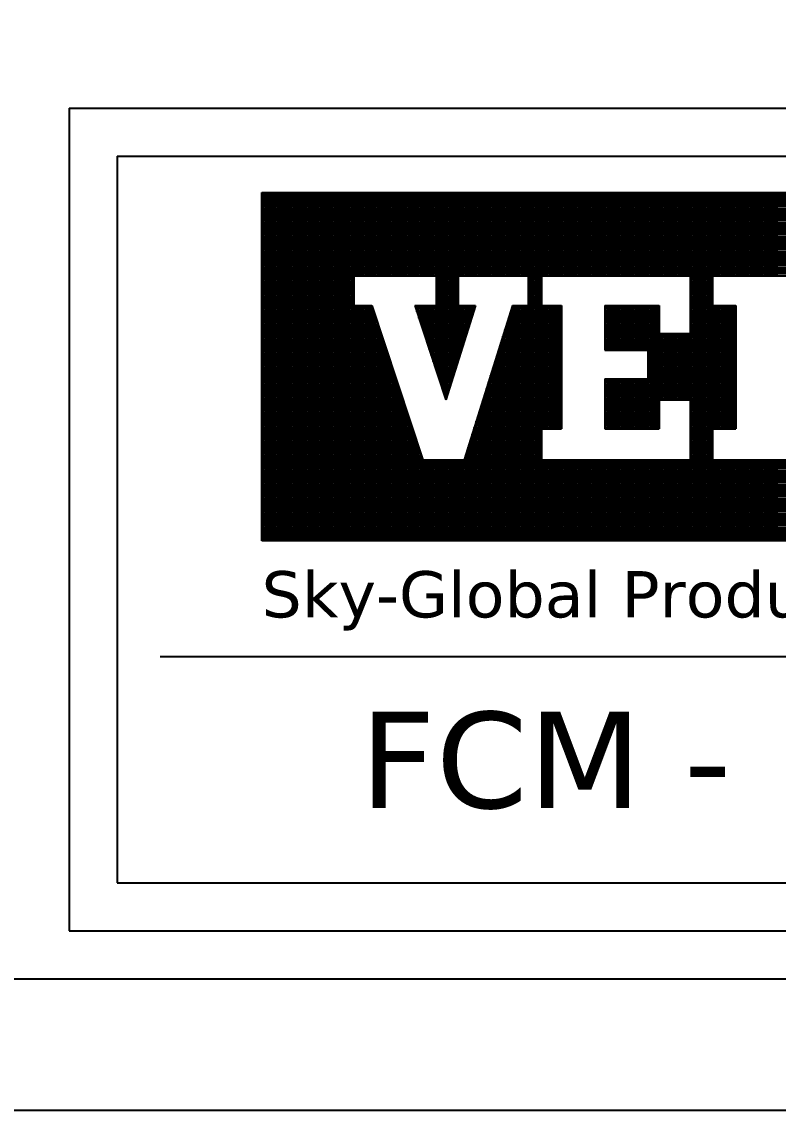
# Model space of a CAD drawing. Header units: inches. Extents: x -154 to 13, y 2 to 55.
# Drawn here: x -105.11 to -101.31, y 1.56 to 7.04 of the extents above; entities that cross this region are included whole.
import ezdxf

# ---------------------------------------------------------------- set-up
doc = ezdxf.new("R2010")
doc.units = ezdxf.units.IN
doc.header["$LTSCALE"] = 2
doc.header["$MEASUREMENT"] = 0
doc.layers.get('0').update_dxf_attribs({"linetype": 'CONTINUOUS'})
doc.layers.add('VELUX_Border', color=5, linetype='CONTINUOUS')
doc.layers.add('VELUX_Text', color=7, linetype='CONTINUOUS')
doc.styles.add('Verdana', font='verdana.ttf')

msp = doc.modelspace()

# ---------------------------------------------------------------- linework, layer by layer
at = {"color": 7}
for p, q in [((-104.634, 6.3595), (-91.1753, 6.3595)), ((-104.634, 6.3595), (-104.634, 2.7045)), ((-104.418, 3.8431), (-91.3913, 3.8431)), ((-104.634, 2.7045), (-91.1753, 2.7045))]:
    msp.add_line(p, q, dxfattribs=at)
at = {"layer": 'VELUX_Border'}
for p, q in [((-104.8757, 6.6012), (-90.9336, 6.6012)), ((-104.8757, 6.6012), (-104.8757, 2.4628)), ((-104.8757, 2.4628), (-90.9336, 2.4628)), ((-152.4588, 2.2211), (-90.6919, 2.2211))]:
    msp.add_line(p, q, dxfattribs=at)
at = {"layer": 'VELUX_Border', "color": 6}
msp.add_line((-153.7809, 1.5601), (-90.0309, 1.5601), dxfattribs=at)
at = {"layer": 'VELUX_Text', "color": 240}
for p, q in [((-103.9072, 6.1761), (-98.6391, 6.1761)), ((-103.9072, 4.424), (-103.9072, 6.1761)), ((-98.6391, 6.1687), (-103.9072, 6.1687)), ((-98.6391, 6.1585), (-103.9072, 6.1585)), ((-98.6391, 6.1482), (-103.9072, 6.1482)), ((-98.6391, 6.1379), (-103.9072, 6.1379)), ((-103.8993, 4.424), (-103.8993, 6.1761)), ((-103.889, 4.424), (-103.889, 6.1761)), ((-103.8787, 4.424), (-103.8787, 6.1761)), ((-103.8684, 4.424), (-103.8684, 6.1761)), ((-103.8581, 4.424), (-103.8581, 6.1761)), ((-103.8478, 4.424), (-103.8478, 6.1761)), ((-103.8375, 4.424), (-103.8375, 6.1761)), ((-103.8272, 4.424), (-103.8272, 6.1761)), ((-103.8169, 4.424), (-103.8169, 6.1761)), ((-103.8067, 4.424), (-103.8067, 6.1761)), ((-103.7964, 4.424), (-103.7964, 6.1761)), ((-103.7861, 4.424), (-103.7861, 6.1761)), ((-103.7758, 4.424), (-103.7758, 6.1761)), ((-103.7655, 4.424), (-103.7655, 6.1761)), ((-103.7552, 4.424), (-103.7552, 6.1761)), ((-103.7449, 4.424), (-103.7449, 6.1761)), ((-103.7346, 4.424), (-103.7346, 6.1761)), ((-103.7243, 4.424), (-103.7243, 6.1761)), ((-103.714, 4.424), (-103.714, 6.1761)), ((-103.7037, 4.424), (-103.7037, 6.1761)), ((-103.6934, 4.424), (-103.6934, 6.1761)), ((-103.6831, 4.424), (-103.6831, 6.1761)), ((-103.6728, 4.424), (-103.6728, 6.1761)), ((-103.6625, 4.424), (-103.6625, 6.1761)), ((-103.6522, 4.424), (-103.6522, 6.1761)), ((-103.6419, 4.424), (-103.6419, 6.1761)), ((-103.6316, 4.424), (-103.6316, 6.1761)), ((-103.6213, 4.424), (-103.6213, 6.1761)), ((-103.611, 4.424), (-103.611, 6.1761)), ((-103.6007, 4.424), (-103.6007, 6.1761)), ((-103.5904, 4.424), (-103.5904, 6.1761)), ((-103.5801, 4.424), (-103.5801, 6.1761)), ((-103.5698, 4.424), (-103.5698, 6.1761)), ((-103.5595, 4.424), (-103.5595, 6.1761)), ((-103.5492, 4.424), (-103.5492, 6.1761)), ((-103.5389, 4.424), (-103.5389, 6.1761)), ((-103.5286, 4.424), (-103.5286, 6.1761)), ((-103.5183, 4.424), (-103.5183, 6.1761)), ((-103.508, 4.424), (-103.508, 6.1761)), ((-103.4978, 4.424), (-103.4978, 6.1761)), ((-103.4875, 4.424), (-103.4875, 6.1761)), ((-103.4772, 4.424), (-103.4772, 6.1761)), ((-103.4669, 4.424), (-103.4669, 6.1761)), ((-103.4566, 4.424), (-103.4566, 6.1761)), ((-103.4463, 4.424), (-103.4463, 6.1761)), ((-103.436, 5.758), (-103.436, 6.1761)), ((-103.4257, 5.758), (-103.4257, 6.1761)), ((-103.4154, 5.758), (-103.4154, 6.1761)), ((-103.4051, 5.758), (-103.4051, 6.1761)), ((-103.3948, 5.758), (-103.3948, 6.1761)), ((-103.3845, 5.758), (-103.3845, 6.1761)), ((-103.3742, 5.758), (-103.3742, 6.1761)), ((-103.3639, 5.758), (-103.3639, 6.1761)), ((-103.3536, 5.758), (-103.3536, 6.1761)), ((-103.3433, 5.758), (-103.3433, 6.1761)), ((-103.333, 5.758), (-103.333, 6.1761)), ((-103.3227, 5.758), (-103.3227, 6.1761)), ((-103.3124, 5.758), (-103.3124, 6.1761)), ((-103.3021, 5.758), (-103.3021, 6.1761)), ((-103.2918, 5.758), (-103.2918, 6.1761)), ((-103.2815, 5.758), (-103.2815, 6.1761)), ((-103.2712, 5.758), (-103.2712, 6.1761)), ((-103.2609, 5.758), (-103.2609, 6.1761)), ((-103.2506, 5.758), (-103.2506, 6.1761)), ((-103.2403, 5.758), (-103.2403, 6.1761)), ((-103.23, 5.758), (-103.23, 6.1761)), ((-103.2197, 5.758), (-103.2197, 6.1761)), ((-103.2094, 5.758), (-103.2094, 6.1761)), ((-103.1992, 5.758), (-103.1992, 6.1761)), ((-103.1889, 5.758), (-103.1889, 6.1761)), ((-103.1786, 5.758), (-103.1786, 6.1761)), ((-103.1683, 5.758), (-103.1683, 6.1761)), ((-103.158, 5.758), (-103.158, 6.1761)), ((-103.1477, 5.758), (-103.1477, 6.1761)), ((-103.1374, 5.758), (-103.1374, 6.1761)), ((-103.1271, 5.758), (-103.1271, 6.1761)), ((-103.1168, 5.758), (-103.1168, 6.1761)), ((-103.1065, 5.758), (-103.1065, 6.1761)), ((-103.0962, 5.758), (-103.0962, 6.1761)), ((-103.0859, 5.758), (-103.0859, 6.1761)), ((-103.0756, 5.758), (-103.0756, 6.1761)), ((-103.0653, 5.758), (-103.0653, 6.1761)), ((-103.055, 5.758), (-103.055, 6.1761)), ((-103.0447, 5.758), (-103.0447, 6.1761)), ((-103.0344, 5.758), (-103.0344, 6.1761)), ((-103.0241, 5.2641), (-103.0241, 6.1761)), ((-103.0138, 5.2329), (-103.0138, 6.1761)), ((-103.0035, 5.2017), (-103.0035, 6.1761)), ((-102.9932, 5.1705), (-102.9932, 6.1761)), ((-102.9829, 5.1394), (-102.9829, 6.1761)), ((-102.9726, 5.1598), (-102.9726, 6.1761)), ((-102.9623, 5.1926), (-102.9623, 6.1761)), ((-102.952, 5.2254), (-102.952, 6.1761)), ((-102.9417, 5.2582), (-102.9417, 6.1761)), ((-102.9314, 5.291), (-102.9314, 6.1761)), ((-102.9211, 5.3238), (-102.9211, 6.1761)), ((-102.9108, 5.758), (-102.9108, 6.1761)), ((-102.9005, 5.758), (-102.9005, 6.1761)), ((-102.8903, 5.758), (-102.8903, 6.1761)), ((-102.88, 5.758), (-102.88, 6.1761)), ((-102.8697, 5.758), (-102.8697, 6.1761)), ((-102.8594, 5.758), (-102.8594, 6.1761)), ((-102.8491, 5.758), (-102.8491, 6.1761)), ((-102.8388, 5.758), (-102.8388, 6.1761)), ((-102.8285, 5.758), (-102.8285, 6.1761)), ((-102.8182, 5.758), (-102.8182, 6.1761)), ((-102.8079, 5.758), (-102.8079, 6.1761)), ((-102.7976, 5.758), (-102.7976, 6.1761)), ((-102.7873, 5.758), (-102.7873, 6.1761)), ((-102.777, 5.758), (-102.777, 6.1761)), ((-102.7667, 5.758), (-102.7667, 6.1761)), ((-102.7564, 5.758), (-102.7564, 6.1761)), ((-102.7461, 5.758), (-102.7461, 6.1761)), ((-102.7358, 5.758), (-102.7358, 6.1761)), ((-102.7255, 5.758), (-102.7255, 6.1761)), ((-102.7152, 5.758), (-102.7152, 6.1761)), ((-102.7049, 5.758), (-102.7049, 6.1761)), ((-102.6946, 5.758), (-102.6946, 6.1761)), ((-102.6843, 5.758), (-102.6843, 6.1761)), ((-102.674, 5.758), (-102.674, 6.1761)), ((-102.6637, 5.758), (-102.6637, 6.1761)), ((-102.6534, 5.758), (-102.6534, 6.1761)), ((-102.6431, 5.758), (-102.6431, 6.1761)), ((-102.6328, 5.758), (-102.6328, 6.1761)), ((-102.6225, 5.758), (-102.6225, 6.1761)), ((-102.6122, 5.758), (-102.6122, 6.1761)), ((-102.6019, 5.758), (-102.6019, 6.1761)), ((-102.5917, 5.758), (-102.5917, 6.1761)), ((-102.5814, 5.758), (-102.5814, 6.1761)), ((-102.5711, 5.758), (-102.5711, 6.1761)), ((-102.5608, 4.424), (-102.5608, 6.1761)), ((-102.5505, 4.424), (-102.5505, 6.1761)), ((-102.5402, 4.424), (-102.5402, 6.1761)), ((-102.5299, 4.424), (-102.5299, 6.1761)), ((-102.5196, 4.424), (-102.5196, 6.1761)), ((-102.5093, 4.424), (-102.5093, 6.1761)), ((-102.499, 5.758), (-102.499, 6.1761)), ((-102.4887, 5.758), (-102.4887, 6.1761)), ((-102.4784, 5.758), (-102.4784, 6.1761)), ((-102.4681, 5.758), (-102.4681, 6.1761)), ((-102.4578, 5.758), (-102.4578, 6.1761)), ((-102.4475, 5.758), (-102.4475, 6.1761)), ((-102.4372, 5.758), (-102.4372, 6.1761)), ((-102.4269, 5.758), (-102.4269, 6.1761)), ((-102.4166, 5.758), (-102.4166, 6.1761)), ((-102.4063, 5.758), (-102.4063, 6.1761)), ((-102.396, 5.758), (-102.396, 6.1761)), ((-102.3857, 5.758), (-102.3857, 6.1761)), ((-102.3754, 5.758), (-102.3754, 6.1761)), ((-102.3651, 5.758), (-102.3651, 6.1761)), ((-102.3548, 5.758), (-102.3548, 6.1761)), ((-102.3445, 5.758), (-102.3445, 6.1761)), ((-102.3342, 5.758), (-102.3342, 6.1761)), ((-102.3239, 5.758), (-102.3239, 6.1761)), ((-102.3136, 5.758), (-102.3136, 6.1761)), ((-102.3033, 5.758), (-102.3033, 6.1761)), ((-102.293, 5.758), (-102.293, 6.1761)), ((-102.2828, 5.758), (-102.2828, 6.1761)), ((-102.2725, 5.758), (-102.2725, 6.1761)), ((-102.2622, 5.758), (-102.2622, 6.1761)), ((-102.2519, 5.758), (-102.2519, 6.1761)), ((-102.2416, 5.758), (-102.2416, 6.1761)), ((-102.2313, 5.758), (-102.2313, 6.1761)), ((-102.221, 5.758), (-102.221, 6.1761)), ((-102.2107, 5.758), (-102.2107, 6.1761)), ((-102.2004, 5.758), (-102.2004, 6.1761)), ((-102.1901, 5.758), (-102.1901, 6.1761)), ((-102.1798, 5.758), (-102.1798, 6.1761)), ((-102.1695, 5.758), (-102.1695, 6.1761)), ((-102.1592, 5.758), (-102.1592, 6.1761)), ((-102.1489, 5.758), (-102.1489, 6.1761)), ((-102.1386, 5.758), (-102.1386, 6.1761)), ((-102.1283, 5.758), (-102.1283, 6.1761)), ((-102.118, 5.758), (-102.118, 6.1761)), ((-102.1077, 5.758), (-102.1077, 6.1761)), ((-102.0974, 5.758), (-102.0974, 6.1761)), ((-102.0871, 5.758), (-102.0871, 6.1761)), ((-102.0768, 5.758), (-102.0768, 6.1761)), ((-102.0665, 5.758), (-102.0665, 6.1761)), ((-102.0562, 5.758), (-102.0562, 6.1761)), ((-102.0459, 5.758), (-102.0459, 6.1761)), ((-102.0356, 5.758), (-102.0356, 6.1761)), ((-102.0253, 5.758), (-102.0253, 6.1761)), ((-102.015, 5.758), (-102.015, 6.1761)), ((-102.0047, 5.758), (-102.0047, 6.1761)), ((-101.9944, 5.758), (-101.9944, 6.1761)), ((-101.9841, 5.758), (-101.9841, 6.1761)), ((-101.9739, 5.758), (-101.9739, 6.1761)), ((-101.9636, 5.758), (-101.9636, 6.1761)), ((-101.9533, 5.758), (-101.9533, 6.1761)), ((-101.943, 5.758), (-101.943, 6.1761)), ((-101.9327, 5.758), (-101.9327, 6.1761)), ((-101.9224, 5.758), (-101.9224, 6.1761)), ((-101.9121, 5.758), (-101.9121, 6.1761)), ((-101.9018, 5.758), (-101.9018, 6.1761)), ((-101.8915, 5.758), (-101.8915, 6.1761)), ((-101.8812, 5.758), (-101.8812, 6.1761)), ((-101.8709, 5.758), (-101.8709, 6.1761)), ((-101.8606, 5.758), (-101.8606, 6.1761)), ((-101.8503, 5.758), (-101.8503, 6.1761)), ((-101.84, 5.758), (-101.84, 6.1761)), ((-101.8297, 5.758), (-101.8297, 6.1761)), ((-101.8194, 5.758), (-101.8194, 6.1761)), ((-101.8091, 5.758), (-101.8091, 6.1761)), ((-101.7988, 5.758), (-101.7988, 6.1761)), ((-101.7885, 5.758), (-101.7885, 6.1761)), ((-101.7782, 5.758), (-101.7782, 6.1761)), ((-101.7679, 5.758), (-101.7679, 6.1761)), ((-101.7576, 5.758), (-101.7576, 6.1761)), ((-101.7473, 4.424), (-101.7473, 6.1761)), ((-101.737, 4.424), (-101.737, 6.1761)), ((-101.7267, 4.424), (-101.7267, 6.1761)), ((-101.7164, 4.424), (-101.7164, 6.1761)), ((-101.7061, 4.424), (-101.7061, 6.1761)), ((-101.6958, 4.424), (-101.6958, 6.1761)), ((-101.6855, 4.424), (-101.6855, 6.1761)), ((-101.6753, 4.424), (-101.6753, 6.1761)), ((-101.665, 4.424), (-101.665, 6.1761)), ((-101.6547, 4.424), (-101.6547, 6.1761)), ((-101.6444, 4.424), (-101.6444, 6.1761)), ((-101.6341, 5.758), (-101.6341, 6.1761)), ((-101.6238, 5.758), (-101.6238, 6.1761)), ((-101.6135, 5.758), (-101.6135, 6.1761)), ((-101.6032, 5.758), (-101.6032, 6.1761)), ((-101.5929, 5.758), (-101.5929, 6.1761)), ((-101.5826, 5.758), (-101.5826, 6.1761)), ((-101.5723, 5.758), (-101.5723, 6.1761)), ((-101.562, 5.758), (-101.562, 6.1761)), ((-101.5517, 5.758), (-101.5517, 6.1761)), ((-101.5414, 5.758), (-101.5414, 6.1761)), ((-101.5311, 5.758), (-101.5311, 6.1761)), ((-101.5208, 5.758), (-101.5208, 6.1761)), ((-101.5105, 5.758), (-101.5105, 6.1761)), ((-101.5002, 5.758), (-101.5002, 6.1761)), ((-101.4899, 5.758), (-101.4899, 6.1761)), ((-101.4796, 5.758), (-101.4796, 6.1761)), ((-101.4693, 5.758), (-101.4693, 6.1761)), ((-101.459, 5.758), (-101.459, 6.1761)), ((-101.4487, 5.758), (-101.4487, 6.1761)), ((-101.4384, 5.758), (-101.4384, 6.1761)), ((-101.4281, 5.758), (-101.4281, 6.1761)), ((-101.4178, 5.758), (-101.4178, 6.1761)), ((-101.4075, 5.758), (-101.4075, 6.1761)), ((-101.3972, 5.758), (-101.3972, 6.1761)), ((-101.3869, 5.758), (-101.3869, 6.1761)), ((-101.3766, 5.758), (-101.3766, 6.1761)), ((-101.3664, 5.758), (-101.3664, 6.1761)), ((-101.3561, 5.758), (-101.3561, 6.1761)), ((-101.3458, 5.758), (-101.3458, 6.1761)), ((-101.3355, 5.758), (-101.3355, 6.1761)), ((-101.3252, 5.758), (-101.3252, 6.1761)), ((-101.3149, 5.758), (-101.3149, 6.1761)), ((-98.6391, 6.1276), (-103.9072, 6.1276)), ((-98.6391, 6.1173), (-103.9072, 6.1173)), ((-98.6391, 6.107), (-103.9072, 6.107)), ((-98.6391, 6.0967), (-103.9072, 6.0967)), ((-98.6391, 6.0864), (-103.9072, 6.0864)), ((-98.6391, 6.0761), (-103.9072, 6.0761)), ((-98.6391, 6.0658), (-103.9072, 6.0658)), ((-98.6391, 6.0555), (-103.9072, 6.0555)), ((-98.6391, 6.0452), (-103.9072, 6.0452)), ((-98.6391, 6.0349), (-103.9072, 6.0349)), ((-98.6391, 6.0246), (-103.9072, 6.0246)), ((-98.6391, 6.0143), (-103.9072, 6.0143)), ((-98.6391, 6.004), (-103.9072, 6.004)), ((-98.6391, 5.9937), (-103.9072, 5.9937)), ((-98.6391, 5.9834), (-103.9072, 5.9834)), ((-98.6391, 5.9731), (-103.9072, 5.9731)), ((-98.6391, 5.9628), (-103.9072, 5.9628)), ((-98.6391, 5.9525), (-103.9072, 5.9525)), ((-98.6391, 5.9422), (-103.9072, 5.9422)), ((-98.6391, 5.9319), (-103.9072, 5.9319)), ((-98.6391, 5.9216), (-103.9072, 5.9216)), ((-98.6391, 5.9113), (-103.9072, 5.9113)), ((-98.6391, 5.901), (-103.9072, 5.901)), ((-98.6391, 5.8907), (-103.9072, 5.8907)), ((-98.6391, 5.8804), (-103.9072, 5.8804)), ((-98.6391, 5.8701), (-103.9072, 5.8701)), ((-98.6391, 5.8599), (-103.9072, 5.8599)), ((-98.6391, 5.8496), (-103.9072, 5.8496)), ((-98.6391, 5.8393), (-103.9072, 5.8393)), ((-98.6391, 5.829), (-103.9072, 5.829)), ((-98.6391, 5.8187), (-103.9072, 5.8187)), ((-98.6391, 5.8084), (-103.9072, 5.8084)), ((-98.6391, 5.7981), (-103.9072, 5.7981)), ((-98.6391, 5.7878), (-103.9072, 5.7878)), ((-98.6391, 5.7775), (-103.9072, 5.7775)), ((-98.6391, 5.7672), (-103.9072, 5.7672)), ((-103.4442, 5.7569), (-103.9072, 5.7569)), ((-103.4442, 5.758), (-103.4442, 5.6073)), ((-103.4442, 5.758), (-103.031, 5.758)), ((-103.031, 5.758), (-103.031, 5.6073)), ((-102.9193, 5.7569), (-103.031, 5.7569)), ((-102.9193, 5.758), (-102.9193, 5.6073)), ((-102.9193, 5.758), (-102.5676, 5.758)), ((-102.5676, 5.758), (-102.5676, 5.6073)), ((-102.5006, 5.7569), (-102.5676, 5.7569)), ((-102.5006, 5.758), (-101.7524, 5.758)), ((-102.5006, 5.758), (-102.5006, 5.6073)), ((-101.7524, 5.758), (-101.7524, 5.4678)), ((-101.6407, 5.7569), (-101.7524, 5.7569)), ((-101.6407, 5.758), (-101.6407, 5.6073)), ((-101.6407, 5.758), (-101.1717, 5.758)), ((-103.4442, 5.7466), (-103.9072, 5.7466)), ((-103.4442, 5.7363), (-103.9072, 5.7363)), ((-103.4442, 5.726), (-103.9072, 5.726)), ((-103.4442, 5.7157), (-103.9072, 5.7157)), ((-103.4442, 5.7054), (-103.9072, 5.7054)), ((-103.4442, 5.6951), (-103.9072, 5.6951)), ((-102.9193, 5.7466), (-103.031, 5.7466)), ((-102.9193, 5.7363), (-103.031, 5.7363)), ((-102.9193, 5.726), (-103.031, 5.726)), ((-102.9193, 5.7157), (-103.031, 5.7157)), ((-102.9193, 5.7054), (-103.031, 5.7054)), ((-102.9193, 5.6951), (-103.031, 5.6951)), ((-102.5006, 5.7466), (-102.5676, 5.7466)), ((-102.5006, 5.7363), (-102.5676, 5.7363)), ((-102.5006, 5.726), (-102.5676, 5.726)), ((-102.5006, 5.7157), (-102.5676, 5.7157)), ((-102.5006, 5.7054), (-102.5676, 5.7054)), ((-102.5006, 5.6951), (-102.5676, 5.6951)), ((-101.6407, 5.7466), (-101.7524, 5.7466)), ((-101.6407, 5.7363), (-101.7524, 5.7363)), ((-101.6407, 5.726), (-101.7524, 5.726)), ((-101.6407, 5.7157), (-101.7524, 5.7157)), ((-101.6407, 5.7054), (-101.7524, 5.7054)), ((-101.6407, 5.6951), (-101.7524, 5.6951)), ((-103.4442, 5.6848), (-103.9072, 5.6848)), ((-103.4442, 5.6745), (-103.9072, 5.6745)), ((-103.4442, 5.6642), (-103.9072, 5.6642)), ((-103.4442, 5.6539), (-103.9072, 5.6539)), ((-103.4442, 5.6436), (-103.9072, 5.6436)), ((-102.9193, 5.6848), (-103.031, 5.6848)), ((-102.9193, 5.6745), (-103.031, 5.6745)), ((-102.9193, 5.6642), (-103.031, 5.6642)), ((-102.9193, 5.6539), (-103.031, 5.6539)), ((-102.9193, 5.6436), (-103.031, 5.6436)), ((-102.5006, 5.6848), (-102.5676, 5.6848)), ((-102.5006, 5.6745), (-102.5676, 5.6745)), ((-102.5006, 5.6642), (-102.5676, 5.6642)), ((-102.5006, 5.6539), (-102.5676, 5.6539)), ((-102.5006, 5.6436), (-102.5676, 5.6436)), ((-101.6407, 5.6848), (-101.7524, 5.6848)), ((-101.6407, 5.6745), (-101.7524, 5.6745)), ((-101.6407, 5.6642), (-101.7524, 5.6642)), ((-101.6407, 5.6539), (-101.7524, 5.6539)), ((-101.6407, 5.6436), (-101.7524, 5.6436)), ((-103.4442, 5.6333), (-103.9072, 5.6333)), ((-103.4442, 5.623), (-103.9072, 5.623)), ((-103.4442, 5.6127), (-103.9072, 5.6127)), ((-103.3518, 5.6024), (-103.9072, 5.6024)), ((-103.3484, 5.5921), (-103.9072, 5.5921)), ((-103.4442, 5.6073), (-103.3534, 5.6073)), ((-103.436, 4.424), (-103.436, 5.6073)), ((-103.4257, 4.424), (-103.4257, 5.6073)), ((-103.4154, 4.424), (-103.4154, 5.6073)), ((-103.4051, 4.424), (-103.4051, 5.6073)), ((-103.3948, 4.424), (-103.3948, 5.6073)), ((-103.3845, 4.424), (-103.3845, 5.6073)), ((-103.3742, 4.424), (-103.3742, 5.6073)), ((-103.3639, 4.424), (-103.3639, 5.6073)), ((-103.3536, 4.424), (-103.3536, 5.6073)), ((-103.3534, 5.6073), (-103.0973, 4.8316)), ((-103.1374, 5.6073), (-102.9809, 5.1333)), ((-103.1374, 5.6073), (-103.1374, 5.6073)), ((-103.1374, 5.6073), (-103.031, 5.6073)), ((-102.8337, 5.6024), (-103.1358, 5.6024)), ((-102.837, 5.5921), (-103.1324, 5.5921)), ((-103.1271, 5.5761), (-103.1271, 5.6073)), ((-103.1168, 5.5449), (-103.1168, 5.6073)), ((-103.1065, 5.5137), (-103.1065, 5.6073)), ((-103.0962, 5.4825), (-103.0962, 5.6073)), ((-103.0859, 5.4513), (-103.0859, 5.6073)), ((-103.0756, 5.4201), (-103.0756, 5.6073)), ((-103.0653, 5.3889), (-103.0653, 5.6073)), ((-103.055, 5.3577), (-103.055, 5.6073)), ((-103.0447, 5.3265), (-103.0447, 5.6073)), ((-103.0344, 5.2953), (-103.0344, 5.6073)), ((-102.9193, 5.6333), (-103.031, 5.6333)), ((-102.9193, 5.623), (-103.031, 5.623)), ((-102.9193, 5.6127), (-103.031, 5.6127)), ((-102.8322, 5.6073), (-102.9809, 5.1333)), ((-102.9193, 5.6073), (-102.8322, 5.6073)), ((-102.9108, 5.3567), (-102.9108, 5.6073)), ((-102.9005, 5.3895), (-102.9005, 5.6073)), ((-102.8903, 5.4223), (-102.8903, 5.6073)), ((-102.6462, 5.6073), (-102.8896, 4.8316)), ((-102.88, 5.4551), (-102.88, 5.6073)), ((-102.8697, 5.4879), (-102.8697, 5.6073)), ((-102.8594, 5.5207), (-102.8594, 5.6073)), ((-102.8491, 5.5535), (-102.8491, 5.6073)), ((-102.8388, 5.5864), (-102.8388, 5.6073)), ((-102.4001, 5.5921), (-102.6509, 5.5921)), ((-102.4001, 5.6024), (-102.6477, 5.6024)), ((-102.6462, 5.6073), (-102.5676, 5.6073)), ((-102.6431, 4.424), (-102.6431, 5.6073)), ((-102.6328, 4.424), (-102.6328, 5.6073)), ((-102.6225, 4.424), (-102.6225, 5.6073)), ((-102.6122, 4.424), (-102.6122, 5.6073)), ((-102.6019, 4.424), (-102.6019, 5.6073)), ((-102.5917, 4.424), (-102.5917, 5.6073)), ((-102.5814, 4.424), (-102.5814, 5.6073)), ((-102.5711, 4.424), (-102.5711, 5.6073)), ((-102.5006, 5.6333), (-102.5676, 5.6333)), ((-102.5006, 5.623), (-102.5676, 5.623)), ((-102.5006, 5.6127), (-102.5676, 5.6127)), ((-102.5006, 5.6073), (-102.4001, 5.6073)), ((-102.499, 4.9878), (-102.499, 5.6073)), ((-102.4887, 4.9878), (-102.4887, 5.6073)), ((-102.4784, 4.9878), (-102.4784, 5.6073)), ((-102.4681, 4.9878), (-102.4681, 5.6073)), ((-102.4578, 4.9878), (-102.4578, 5.6073)), ((-102.4475, 4.9878), (-102.4475, 5.6073)), ((-102.4372, 4.9878), (-102.4372, 5.6073)), ((-102.4269, 4.9878), (-102.4269, 5.6073)), ((-102.4166, 4.9878), (-102.4166, 5.6073)), ((-102.4063, 4.9878), (-102.4063, 5.6073)), ((-102.4001, 5.6073), (-102.4001, 4.9878)), ((-102.1823, 5.6073), (-101.9087, 5.6073)), ((-102.1823, 5.6073), (-102.1823, 5.3841)), ((-101.9087, 5.6024), (-102.1823, 5.6024)), ((-101.9087, 5.5921), (-102.1823, 5.5921)), ((-102.1798, 5.3841), (-102.1798, 5.6073)), ((-102.1695, 5.3841), (-102.1695, 5.6073)), ((-102.1592, 5.3841), (-102.1592, 5.6073)), ((-102.1489, 5.3841), (-102.1489, 5.6073)), ((-102.1386, 5.3841), (-102.1386, 5.6073)), ((-102.1283, 5.3841), (-102.1283, 5.6073)), ((-102.118, 5.3841), (-102.118, 5.6073)), ((-102.1077, 5.3841), (-102.1077, 5.6073)), ((-102.0974, 5.3841), (-102.0974, 5.6073)), ((-102.0871, 5.3841), (-102.0871, 5.6073)), ((-102.0768, 5.3841), (-102.0768, 5.6073)), ((-102.0665, 5.3841), (-102.0665, 5.6073)), ((-102.0562, 5.3841), (-102.0562, 5.6073)), ((-102.0459, 5.3841), (-102.0459, 5.6073)), ((-102.0356, 5.3841), (-102.0356, 5.6073)), ((-102.0253, 5.3841), (-102.0253, 5.6073)), ((-102.015, 5.3841), (-102.015, 5.6073)), ((-102.0047, 5.3841), (-102.0047, 5.6073)), ((-101.9944, 5.3841), (-101.9944, 5.6073)), ((-101.9841, 5.3841), (-101.9841, 5.6073)), ((-101.9739, 5.3841), (-101.9739, 5.6073)), ((-101.9636, 4.9878), (-101.9636, 5.6073)), ((-101.9533, 4.9878), (-101.9533, 5.6073)), ((-101.943, 4.9878), (-101.943, 5.6073)), ((-101.9327, 4.9878), (-101.9327, 5.6073)), ((-101.9224, 4.9878), (-101.9224, 5.6073)), ((-101.9121, 4.9878), (-101.9121, 5.6073)), ((-101.9087, 5.6073), (-101.9087, 5.4678)), ((-101.6407, 5.6333), (-101.7524, 5.6333)), ((-101.6407, 5.623), (-101.7524, 5.623)), ((-101.6407, 5.6127), (-101.7524, 5.6127)), ((-101.5235, 5.6024), (-101.7524, 5.6024)), ((-101.5235, 5.5921), (-101.7524, 5.5921)), ((-101.6407, 5.6073), (-101.5235, 5.6073)), ((-101.6341, 4.9878), (-101.6341, 5.6073)), ((-101.6238, 4.9878), (-101.6238, 5.6073)), ((-101.6135, 4.9878), (-101.6135, 5.6073)), ((-101.6032, 4.9878), (-101.6032, 5.6073)), ((-101.5929, 4.9878), (-101.5929, 5.6073)), ((-101.5826, 4.9878), (-101.5826, 5.6073)), ((-101.5723, 4.9878), (-101.5723, 5.6073)), ((-101.562, 4.9878), (-101.562, 5.6073)), ((-101.5517, 4.9878), (-101.5517, 5.6073)), ((-101.5414, 4.9878), (-101.5414, 5.6073)), ((-101.5311, 4.9878), (-101.5311, 5.6073)), ((-101.5235, 5.6073), (-101.5235, 4.9878)), ((-103.345, 5.5818), (-103.9072, 5.5818)), ((-103.3416, 5.5715), (-103.9072, 5.5715)), ((-103.3382, 5.5612), (-103.9072, 5.5612)), ((-103.3348, 5.551), (-103.9072, 5.551)), ((-103.3314, 5.5407), (-103.9072, 5.5407)), ((-103.328, 5.5304), (-103.9072, 5.5304)), ((-103.3433, 4.424), (-103.3433, 5.5768)), ((-103.333, 4.424), (-103.333, 5.5457)), ((-102.8402, 5.5818), (-103.129, 5.5818)), ((-102.8434, 5.5715), (-103.1256, 5.5715)), ((-102.8466, 5.5612), (-103.1222, 5.5612)), ((-102.8499, 5.551), (-103.1188, 5.551)), ((-102.8531, 5.5407), (-103.1154, 5.5407)), ((-102.8563, 5.5304), (-103.112, 5.5304)), ((-102.4001, 5.5304), (-102.6703, 5.5304)), ((-102.4001, 5.5407), (-102.6671, 5.5407)), ((-102.4001, 5.551), (-102.6639, 5.551)), ((-102.6637, 4.424), (-102.6637, 5.5514)), ((-102.4001, 5.5612), (-102.6606, 5.5612)), ((-102.4001, 5.5715), (-102.6574, 5.5715)), ((-102.4001, 5.5818), (-102.6542, 5.5818)), ((-102.6534, 4.424), (-102.6534, 5.5842)), ((-101.9087, 5.5818), (-102.1823, 5.5818)), ((-101.9087, 5.5715), (-102.1823, 5.5715)), ((-101.9087, 5.5612), (-102.1823, 5.5612)), ((-101.9087, 5.551), (-102.1823, 5.551)), ((-101.9087, 5.5407), (-102.1823, 5.5407)), ((-101.9087, 5.5304), (-102.1823, 5.5304)), ((-101.5235, 5.5818), (-101.7524, 5.5818)), ((-101.5235, 5.5715), (-101.7524, 5.5715)), ((-101.5235, 5.5612), (-101.7524, 5.5612)), ((-101.5235, 5.551), (-101.7524, 5.551)), ((-101.5235, 5.5407), (-101.7524, 5.5407)), ((-101.5235, 5.5304), (-101.7524, 5.5304)), ((-103.3246, 5.5201), (-103.9072, 5.5201)), ((-103.3212, 5.5098), (-103.9072, 5.5098)), ((-103.3178, 5.4995), (-103.9072, 5.4995)), ((-103.3144, 5.4892), (-103.9072, 5.4892)), ((-103.311, 5.4789), (-103.9072, 5.4789)), ((-103.3227, 4.424), (-103.3227, 5.5145)), ((-103.3124, 4.424), (-103.3124, 5.4833)), ((-102.8596, 5.5201), (-103.1086, 5.5201)), ((-102.8628, 5.5098), (-103.1052, 5.5098)), ((-102.866, 5.4995), (-103.1018, 5.4995)), ((-102.8693, 5.4892), (-103.0984, 5.4892)), ((-102.8725, 5.4789), (-103.095, 5.4789)), ((-102.4001, 5.4789), (-102.6865, 5.4789)), ((-102.6843, 4.424), (-102.6843, 5.4858)), ((-102.4001, 5.4892), (-102.6833, 5.4892)), ((-102.4001, 5.4995), (-102.68, 5.4995)), ((-102.4001, 5.5098), (-102.6768, 5.5098)), ((-102.674, 4.424), (-102.674, 5.5186)), ((-102.4001, 5.5201), (-102.6736, 5.5201)), ((-101.9087, 5.5201), (-102.1823, 5.5201)), ((-101.9087, 5.5098), (-102.1823, 5.5098)), ((-101.9087, 5.4995), (-102.1823, 5.4995)), ((-101.9087, 5.4892), (-102.1823, 5.4892)), ((-101.9087, 5.4789), (-102.1823, 5.4789)), ((-101.5235, 5.5201), (-101.7524, 5.5201)), ((-101.5235, 5.5098), (-101.7524, 5.5098)), ((-101.5235, 5.4995), (-101.7524, 5.4995)), ((-101.5235, 5.4892), (-101.7524, 5.4892)), ((-101.5235, 5.4789), (-101.7524, 5.4789)), ((-103.3076, 5.4686), (-103.9072, 5.4686)), ((-103.3042, 5.4583), (-103.9072, 5.4583)), ((-103.3008, 5.448), (-103.9072, 5.448)), ((-103.2974, 5.4377), (-103.9072, 5.4377)), ((-103.294, 5.4274), (-103.9072, 5.4274)), ((-103.3021, 4.424), (-103.3021, 5.4521)), ((-103.2918, 4.424), (-103.2918, 5.4209)), ((-102.8757, 5.4686), (-103.0916, 5.4686)), ((-102.879, 5.4583), (-103.0882, 5.4583)), ((-102.8822, 5.448), (-103.0848, 5.448)), ((-102.8854, 5.4377), (-103.0814, 5.4377)), ((-102.8886, 5.4274), (-103.078, 5.4274)), ((-102.4001, 5.4274), (-102.7026, 5.4274)), ((-102.4001, 5.4377), (-102.6994, 5.4377)), ((-102.4001, 5.448), (-102.6962, 5.448)), ((-102.6946, 4.424), (-102.6946, 5.453)), ((-102.4001, 5.4583), (-102.693, 5.4583)), ((-102.4001, 5.4686), (-102.6897, 5.4686)), ((-101.9087, 5.4686), (-102.1823, 5.4686)), ((-101.5235, 5.4583), (-102.1823, 5.4583)), ((-101.5235, 5.448), (-102.1823, 5.448)), ((-101.5235, 5.4377), (-102.1823, 5.4377)), ((-101.5235, 5.4274), (-102.1823, 5.4274)), ((-101.9087, 5.4678), (-101.7524, 5.4678)), ((-101.9018, 5.1329), (-101.9018, 5.4678)), ((-101.8915, 5.1329), (-101.8915, 5.4678)), ((-101.8812, 5.1329), (-101.8812, 5.4678)), ((-101.8709, 5.1329), (-101.8709, 5.4678)), ((-101.8606, 5.1329), (-101.8606, 5.4678)), ((-101.8503, 5.1329), (-101.8503, 5.4678)), ((-101.84, 5.1329), (-101.84, 5.4678)), ((-101.8297, 5.1329), (-101.8297, 5.4678)), ((-101.8194, 5.1329), (-101.8194, 5.4678)), ((-101.8091, 5.1329), (-101.8091, 5.4678)), ((-101.7988, 5.1329), (-101.7988, 5.4678)), ((-101.7885, 5.1329), (-101.7885, 5.4678)), ((-101.7782, 5.1329), (-101.7782, 5.4678)), ((-101.7679, 5.1329), (-101.7679, 5.4678)), ((-101.7576, 5.1329), (-101.7576, 5.4678)), ((-101.5235, 5.4686), (-101.7524, 5.4686)), ((-103.2906, 5.4171), (-103.9072, 5.4171)), ((-103.2872, 5.4068), (-103.9072, 5.4068)), ((-103.2838, 5.3965), (-103.9072, 5.3965)), ((-103.2804, 5.3862), (-103.9072, 5.3862)), ((-103.277, 5.3759), (-103.9072, 5.3759)), ((-103.2736, 5.3656), (-103.9072, 5.3656)), ((-103.2815, 4.424), (-103.2815, 5.3897)), ((-102.8919, 5.4171), (-103.0746, 5.4171)), ((-102.8951, 5.4068), (-103.0712, 5.4068)), ((-102.8983, 5.3965), (-103.0678, 5.3965)), ((-102.9016, 5.3862), (-103.0644, 5.3862)), ((-102.9048, 5.3759), (-103.061, 5.3759)), ((-102.908, 5.3656), (-103.0576, 5.3656)), ((-102.4001, 5.3656), (-102.722, 5.3656)), ((-102.4001, 5.3759), (-102.7188, 5.3759)), ((-102.4001, 5.3862), (-102.7156, 5.3862)), ((-102.7152, 4.424), (-102.7152, 5.3873)), ((-102.4001, 5.3965), (-102.7123, 5.3965)), ((-102.4001, 5.4068), (-102.7091, 5.4068)), ((-102.4001, 5.4171), (-102.7059, 5.4171)), ((-102.7049, 4.424), (-102.7049, 5.4202)), ((-101.5235, 5.4171), (-102.1823, 5.4171)), ((-101.5235, 5.4068), (-102.1823, 5.4068)), ((-101.5235, 5.3965), (-102.1823, 5.3965)), ((-101.5235, 5.3862), (-102.1823, 5.3862)), ((-102.1823, 5.3841), (-101.9646, 5.3841)), ((-101.9646, 5.3841), (-101.9646, 5.239)), ((-101.5235, 5.3759), (-101.9646, 5.3759)), ((-101.5235, 5.3656), (-101.9646, 5.3656)), ((-103.2702, 5.3553), (-103.9072, 5.3553)), ((-103.2668, 5.345), (-103.9072, 5.345)), ((-103.2634, 5.3347), (-103.9072, 5.3347)), ((-103.26, 5.3244), (-103.9072, 5.3244)), ((-103.2566, 5.3141), (-103.9072, 5.3141)), ((-103.2712, 4.424), (-103.2712, 5.3585)), ((-103.2609, 4.424), (-103.2609, 5.3273)), ((-102.9113, 5.3553), (-103.0542, 5.3553)), ((-102.9145, 5.345), (-103.0508, 5.345)), ((-102.9177, 5.3347), (-103.0474, 5.3347)), ((-102.921, 5.3244), (-103.044, 5.3244)), ((-102.9242, 5.3141), (-103.0406, 5.3141)), ((-102.4001, 5.3141), (-102.7382, 5.3141)), ((-102.7358, 4.424), (-102.7358, 5.3217)), ((-102.4001, 5.3244), (-102.735, 5.3244)), ((-102.4001, 5.3347), (-102.7317, 5.3347)), ((-102.4001, 5.345), (-102.7285, 5.345)), ((-102.7255, 4.424), (-102.7255, 5.3545)), ((-102.4001, 5.3553), (-102.7253, 5.3553)), ((-101.5235, 5.3553), (-101.9646, 5.3553)), ((-101.5235, 5.345), (-101.9646, 5.345)), ((-101.5235, 5.3347), (-101.9646, 5.3347)), ((-101.5235, 5.3244), (-101.9646, 5.3244)), ((-101.5235, 5.3141), (-101.9646, 5.3141)), ((-103.2532, 5.3038), (-103.9072, 5.3038)), ((-103.2498, 5.2935), (-103.9072, 5.2935)), ((-103.2464, 5.2832), (-103.9072, 5.2832)), ((-103.243, 5.2729), (-103.9072, 5.2729)), ((-103.2396, 5.2626), (-103.9072, 5.2626)), ((-103.2506, 4.424), (-103.2506, 5.2961)), ((-103.2403, 4.424), (-103.2403, 5.2649)), ((-102.9274, 5.3038), (-103.0372, 5.3038)), ((-102.9307, 5.2935), (-103.0338, 5.2935)), ((-102.9339, 5.2832), (-103.0304, 5.2832)), ((-102.9371, 5.2729), (-103.027, 5.2729)), ((-102.9403, 5.2626), (-103.0236, 5.2626)), ((-102.7564, 4.424), (-102.7564, 5.2561)), ((-102.4001, 5.2626), (-102.7543, 5.2626)), ((-102.4001, 5.2729), (-102.7511, 5.2729)), ((-102.4001, 5.2832), (-102.7479, 5.2832)), ((-102.7461, 4.424), (-102.7461, 5.2889)), ((-102.4001, 5.2935), (-102.7446, 5.2935)), ((-102.4001, 5.3038), (-102.7414, 5.3038)), ((-101.5235, 5.3038), (-101.9646, 5.3038)), ((-101.5235, 5.2935), (-101.9646, 5.2935)), ((-101.5235, 5.2832), (-101.9646, 5.2832)), ((-101.5235, 5.2729), (-101.9646, 5.2729)), ((-101.5235, 5.2626), (-101.9646, 5.2626)), ((-103.2362, 5.2524), (-103.9072, 5.2524)), ((-103.2328, 5.2421), (-103.9072, 5.2421)), ((-103.2294, 5.2318), (-103.9072, 5.2318)), ((-103.226, 5.2215), (-103.9072, 5.2215)), ((-103.2226, 5.2112), (-103.9072, 5.2112)), ((-103.23, 4.424), (-103.23, 5.2337)), ((-103.2197, 4.424), (-103.2197, 5.2025)), ((-102.9436, 5.2524), (-103.0202, 5.2524)), ((-102.9468, 5.2421), (-103.0168, 5.2421)), ((-102.95, 5.2318), (-103.0134, 5.2318)), ((-102.9533, 5.2215), (-103.01, 5.2215)), ((-102.9565, 5.2112), (-103.0066, 5.2112)), ((-102.4001, 5.2112), (-102.7705, 5.2112)), ((-102.4001, 5.2215), (-102.7673, 5.2215)), ((-102.7667, 4.424), (-102.7667, 5.2233)), ((-102.4001, 5.2318), (-102.764, 5.2318)), ((-102.4001, 5.2421), (-102.7608, 5.2421)), ((-102.4001, 5.2524), (-102.7576, 5.2524)), ((-102.1823, 5.239), (-101.9646, 5.239)), ((-102.1823, 5.239), (-102.1823, 4.9878)), ((-101.5235, 5.2318), (-102.1823, 5.2318)), ((-101.5235, 5.2215), (-102.1823, 5.2215)), ((-101.5235, 5.2112), (-102.1823, 5.2112)), ((-102.1798, 4.9878), (-102.1798, 5.239)), ((-102.1695, 4.9878), (-102.1695, 5.239)), ((-102.1592, 4.9878), (-102.1592, 5.239)), ((-102.1489, 4.9878), (-102.1489, 5.239)), ((-102.1386, 4.9878), (-102.1386, 5.239)), ((-102.1283, 4.9878), (-102.1283, 5.239)), ((-102.118, 4.9878), (-102.118, 5.239)), ((-102.1077, 4.9878), (-102.1077, 5.239)), ((-102.0974, 4.9878), (-102.0974, 5.239)), ((-102.0871, 4.9878), (-102.0871, 5.239)), ((-102.0768, 4.9878), (-102.0768, 5.239)), ((-102.0665, 4.9878), (-102.0665, 5.239)), ((-102.0562, 4.9878), (-102.0562, 5.239)), ((-102.0459, 4.9878), (-102.0459, 5.239)), ((-102.0356, 4.9878), (-102.0356, 5.239)), ((-102.0253, 4.9878), (-102.0253, 5.239)), ((-102.015, 4.9878), (-102.015, 5.239)), ((-102.0047, 4.9878), (-102.0047, 5.239)), ((-101.9944, 4.9878), (-101.9944, 5.239)), ((-101.9841, 4.9878), (-101.9841, 5.239)), ((-101.9739, 4.9878), (-101.9739, 5.239)), ((-101.5235, 5.2524), (-101.9646, 5.2524)), ((-101.5235, 5.2421), (-101.9646, 5.2421)), ((-103.2192, 5.2009), (-103.9072, 5.2009)), ((-103.2158, 5.1906), (-103.9072, 5.1906)), ((-103.2124, 5.1803), (-103.9072, 5.1803)), ((-103.209, 5.17), (-103.9072, 5.17)), ((-103.2056, 5.1597), (-103.9072, 5.1597)), ((-103.2022, 5.1494), (-103.9072, 5.1494)), ((-103.2094, 4.424), (-103.2094, 5.1713)), ((-102.9597, 5.2009), (-103.0032, 5.2009)), ((-102.963, 5.1906), (-102.9998, 5.1906)), ((-102.9662, 5.1803), (-102.9964, 5.1803)), ((-102.9694, 5.17), (-102.993, 5.17)), ((-102.9727, 5.1597), (-102.9896, 5.1597)), ((-102.9759, 5.1494), (-102.9862, 5.1494)), ((-102.4001, 5.1494), (-102.7899, 5.1494)), ((-102.7873, 4.424), (-102.7873, 5.1576)), ((-102.4001, 5.1597), (-102.7866, 5.1597)), ((-102.4001, 5.17), (-102.7834, 5.17)), ((-102.4001, 5.1803), (-102.7802, 5.1803)), ((-102.4001, 5.1906), (-102.777, 5.1906)), ((-102.777, 4.424), (-102.777, 5.1905)), ((-102.4001, 5.2009), (-102.7737, 5.2009)), ((-101.5235, 5.2009), (-102.1823, 5.2009)), ((-101.5235, 5.1906), (-102.1823, 5.1906)), ((-101.5235, 5.1803), (-102.1823, 5.1803)), ((-101.5235, 5.17), (-102.1823, 5.17)), ((-101.5235, 5.1597), (-102.1823, 5.1597)), ((-101.5235, 5.1494), (-102.1823, 5.1494)), ((-103.1988, 5.1391), (-103.9072, 5.1391)), ((-103.1954, 5.1288), (-103.9072, 5.1288)), ((-103.192, 5.1185), (-103.9072, 5.1185)), ((-103.1886, 5.1082), (-103.9072, 5.1082)), ((-103.1852, 5.0979), (-103.9072, 5.0979)), ((-103.1992, 4.424), (-103.1992, 5.1401)), ((-103.1889, 4.424), (-103.1889, 5.1089)), ((-102.9791, 5.1391), (-102.9828, 5.1391)), ((-102.8079, 4.424), (-102.8079, 5.092)), ((-102.4001, 5.0979), (-102.806, 5.0979)), ((-102.4001, 5.1082), (-102.8028, 5.1082)), ((-102.4001, 5.1185), (-102.7996, 5.1185)), ((-102.7976, 4.424), (-102.7976, 5.1248)), ((-102.4001, 5.1288), (-102.7963, 5.1288)), ((-102.4001, 5.1391), (-102.7931, 5.1391)), ((-101.5235, 5.1391), (-102.1823, 5.1391)), ((-101.9087, 5.1288), (-102.1823, 5.1288)), ((-101.9087, 5.1185), (-102.1823, 5.1185)), ((-101.9087, 5.1082), (-102.1823, 5.1082)), ((-101.9087, 5.0979), (-102.1823, 5.0979)), ((-101.9087, 5.1329), (-101.9087, 4.9878)), ((-101.9087, 5.1329), (-101.7524, 5.1329)), ((-101.7524, 5.1329), (-101.7524, 4.8316)), ((-101.5235, 5.1288), (-101.7524, 5.1288)), ((-101.5235, 5.1185), (-101.7524, 5.1185)), ((-101.5235, 5.1082), (-101.7524, 5.1082)), ((-101.5235, 5.0979), (-101.7524, 5.0979)), ((-103.1818, 5.0876), (-103.9072, 5.0876)), ((-103.1784, 5.0773), (-103.9072, 5.0773)), ((-103.175, 5.067), (-103.9072, 5.067)), ((-103.1716, 5.0567), (-103.9072, 5.0567)), ((-103.1682, 5.0464), (-103.9072, 5.0464)), ((-103.1786, 4.424), (-103.1786, 5.0777)), ((-103.1683, 4.424), (-103.1683, 5.0465)), ((-102.4001, 5.0464), (-102.8222, 5.0464)), ((-102.4001, 5.0567), (-102.819, 5.0567)), ((-102.8182, 4.424), (-102.8182, 5.0592)), ((-102.4001, 5.067), (-102.8157, 5.067)), ((-102.4001, 5.0773), (-102.8125, 5.0773)), ((-102.4001, 5.0876), (-102.8093, 5.0876)), ((-101.9087, 5.0876), (-102.1823, 5.0876)), ((-101.9087, 5.0773), (-102.1823, 5.0773)), ((-101.9087, 5.067), (-102.1823, 5.067)), ((-101.9087, 5.0567), (-102.1823, 5.0567)), ((-101.9087, 5.0464), (-102.1823, 5.0464)), ((-101.5235, 5.0876), (-101.7524, 5.0876)), ((-101.5235, 5.0773), (-101.7524, 5.0773)), ((-101.5235, 5.067), (-101.7524, 5.067)), ((-101.5235, 5.0567), (-101.7524, 5.0567)), ((-101.5235, 5.0464), (-101.7524, 5.0464)), ((-103.1648, 5.0361), (-103.9072, 5.0361)), ((-103.1614, 5.0258), (-103.9072, 5.0258)), ((-103.158, 5.0155), (-103.9072, 5.0155)), ((-103.1546, 5.0052), (-103.9072, 5.0052)), ((-103.1512, 4.9949), (-103.9072, 4.9949)), ((-103.1478, 4.9846), (-103.9072, 4.9846)), ((-103.158, 4.424), (-103.158, 5.0154)), ((-103.1477, 4.424), (-103.1477, 4.9842)), ((-102.5006, 4.9846), (-102.8416, 4.9846)), ((-102.8388, 4.424), (-102.8388, 4.9936)), ((-102.4001, 4.9949), (-102.8383, 4.9949)), ((-102.4001, 5.0052), (-102.8351, 5.0052)), ((-102.4001, 5.0155), (-102.8319, 5.0155)), ((-102.4001, 5.0258), (-102.8286, 5.0258)), ((-102.8285, 4.424), (-102.8285, 5.0264)), ((-102.4001, 5.0361), (-102.8254, 5.0361)), ((-102.5006, 4.9878), (-102.4001, 4.9878)), ((-102.5006, 4.9878), (-102.5006, 4.8316)), ((-101.9087, 5.0361), (-102.1823, 5.0361)), ((-101.9087, 5.0258), (-102.1823, 5.0258)), ((-101.9087, 5.0155), (-102.1823, 5.0155)), ((-101.9087, 5.0052), (-102.1823, 5.0052)), ((-101.9087, 4.9949), (-102.1823, 4.9949)), ((-102.1823, 4.9878), (-101.9087, 4.9878)), ((-101.5235, 5.0361), (-101.7524, 5.0361)), ((-101.5235, 5.0258), (-101.7524, 5.0258)), ((-101.5235, 5.0155), (-101.7524, 5.0155)), ((-101.5235, 5.0052), (-101.7524, 5.0052)), ((-101.5235, 4.9949), (-101.7524, 4.9949)), ((-101.6407, 4.9846), (-101.7524, 4.9846)), ((-101.6407, 4.9878), (-101.6407, 4.8316)), ((-101.6407, 4.9878), (-101.5235, 4.9878)), ((-103.1444, 4.9743), (-103.9072, 4.9743)), ((-103.141, 4.964), (-103.9072, 4.964)), ((-103.1376, 4.9537), (-103.9072, 4.9537)), ((-103.1342, 4.9435), (-103.9072, 4.9435)), ((-103.1308, 4.9332), (-103.9072, 4.9332)), ((-103.1374, 4.424), (-103.1374, 4.953)), ((-102.8594, 4.424), (-102.8594, 4.9279)), ((-102.5006, 4.9332), (-102.8577, 4.9332)), ((-102.5006, 4.9435), (-102.8545, 4.9435)), ((-102.5006, 4.9537), (-102.8513, 4.9537)), ((-102.8491, 4.424), (-102.8491, 4.9607)), ((-102.5006, 4.964), (-102.848, 4.964)), ((-102.5006, 4.9743), (-102.8448, 4.9743)), ((-101.6407, 4.9743), (-101.7524, 4.9743)), ((-101.6407, 4.964), (-101.7524, 4.964)), ((-101.6407, 4.9537), (-101.7524, 4.9537)), ((-101.6407, 4.9435), (-101.7524, 4.9435)), ((-101.6407, 4.9332), (-101.7524, 4.9332)), ((-103.1274, 4.9229), (-103.9072, 4.9229)), ((-103.124, 4.9126), (-103.9072, 4.9126)), ((-103.1206, 4.9023), (-103.9072, 4.9023)), ((-103.1172, 4.892), (-103.9072, 4.892)), ((-103.1138, 4.8817), (-103.9072, 4.8817)), ((-103.1271, 4.424), (-103.1271, 4.9218)), ((-103.1168, 4.424), (-103.1168, 4.8906)), ((-102.5006, 4.8817), (-102.8739, 4.8817)), ((-102.5006, 4.892), (-102.8706, 4.892)), ((-102.8697, 4.424), (-102.8697, 4.8951)), ((-102.5006, 4.9023), (-102.8674, 4.9023)), ((-102.5006, 4.9126), (-102.8642, 4.9126)), ((-102.5006, 4.9229), (-102.861, 4.9229)), ((-101.6407, 4.9229), (-101.7524, 4.9229)), ((-101.6407, 4.9126), (-101.7524, 4.9126)), ((-101.6407, 4.9023), (-101.7524, 4.9023)), ((-101.6407, 4.892), (-101.7524, 4.892)), ((-101.6407, 4.8817), (-101.7524, 4.8817)), ((-103.1104, 4.8714), (-103.9072, 4.8714)), ((-103.107, 4.8611), (-103.9072, 4.8611)), ((-103.1036, 4.8508), (-103.9072, 4.8508)), ((-103.1002, 4.8405), (-103.9072, 4.8405)), ((-98.6391, 4.8302), (-103.9072, 4.8302)), ((-98.6391, 4.8199), (-103.9072, 4.8199)), ((-103.1065, 4.424), (-103.1065, 4.8594)), ((-103.0973, 4.8316), (-102.8896, 4.8316)), ((-103.0962, 4.424), (-103.0962, 4.8316)), ((-103.0859, 4.424), (-103.0859, 4.8316)), ((-103.0756, 4.424), (-103.0756, 4.8316)), ((-103.0653, 4.424), (-103.0653, 4.8316)), ((-103.055, 4.424), (-103.055, 4.8316)), ((-103.0447, 4.424), (-103.0447, 4.8316)), ((-103.0344, 4.424), (-103.0344, 4.8316)), ((-103.0241, 4.424), (-103.0241, 4.8316)), ((-103.0138, 4.424), (-103.0138, 4.8316)), ((-103.0035, 4.424), (-103.0035, 4.8316)), ((-102.9932, 4.424), (-102.9932, 4.8316)), ((-102.9829, 4.424), (-102.9829, 4.8316)), ((-102.9726, 4.424), (-102.9726, 4.8316)), ((-102.9623, 4.424), (-102.9623, 4.8316)), ((-102.952, 4.424), (-102.952, 4.8316)), ((-102.9417, 4.424), (-102.9417, 4.8316)), ((-102.9314, 4.424), (-102.9314, 4.8316)), ((-102.9211, 4.424), (-102.9211, 4.8316)), ((-102.9108, 4.424), (-102.9108, 4.8316)), ((-102.9005, 4.424), (-102.9005, 4.8316)), ((-102.8903, 4.424), (-102.8903, 4.8316)), ((-102.5006, 4.8405), (-102.8868, 4.8405)), ((-102.5006, 4.8508), (-102.8836, 4.8508)), ((-102.5006, 4.8611), (-102.8803, 4.8611)), ((-102.88, 4.424), (-102.88, 4.8623)), ((-102.5006, 4.8714), (-102.8771, 4.8714)), ((-102.5006, 4.8316), (-101.7524, 4.8316)), ((-102.499, 4.424), (-102.499, 4.8316)), ((-102.4887, 4.424), (-102.4887, 4.8316)), ((-102.4784, 4.424), (-102.4784, 4.8316)), ((-102.4681, 4.424), (-102.4681, 4.8316)), ((-102.4578, 4.424), (-102.4578, 4.8316)), ((-102.4475, 4.424), (-102.4475, 4.8316)), ((-102.4372, 4.424), (-102.4372, 4.8316)), ((-102.4269, 4.424), (-102.4269, 4.8316)), ((-102.4166, 4.424), (-102.4166, 4.8316)), ((-102.4063, 4.424), (-102.4063, 4.8316)), ((-102.396, 4.424), (-102.396, 4.8316)), ((-102.3857, 4.424), (-102.3857, 4.8316)), ((-102.3754, 4.424), (-102.3754, 4.8316)), ((-102.3651, 4.424), (-102.3651, 4.8316)), ((-102.3548, 4.424), (-102.3548, 4.8316)), ((-102.3445, 4.424), (-102.3445, 4.8316)), ((-102.3342, 4.424), (-102.3342, 4.8316)), ((-102.3239, 4.424), (-102.3239, 4.8316)), ((-102.3136, 4.424), (-102.3136, 4.8316)), ((-102.3033, 4.424), (-102.3033, 4.8316)), ((-102.293, 4.424), (-102.293, 4.8316)), ((-102.2828, 4.424), (-102.2828, 4.8316)), ((-102.2725, 4.424), (-102.2725, 4.8316)), ((-102.2622, 4.424), (-102.2622, 4.8316)), ((-102.2519, 4.424), (-102.2519, 4.8316)), ((-102.2416, 4.424), (-102.2416, 4.8316)), ((-102.2313, 4.424), (-102.2313, 4.8316)), ((-102.221, 4.424), (-102.221, 4.8316)), ((-102.2107, 4.424), (-102.2107, 4.8316)), ((-102.2004, 4.424), (-102.2004, 4.8316)), ((-102.1901, 4.424), (-102.1901, 4.8316)), ((-102.1798, 4.424), (-102.1798, 4.8316)), ((-102.1695, 4.424), (-102.1695, 4.8316)), ((-102.1592, 4.424), (-102.1592, 4.8316)), ((-102.1489, 4.424), (-102.1489, 4.8316)), ((-102.1386, 4.424), (-102.1386, 4.8316)), ((-102.1283, 4.424), (-102.1283, 4.8316)), ((-102.118, 4.424), (-102.118, 4.8316)), ((-102.1077, 4.424), (-102.1077, 4.8316)), ((-102.0974, 4.424), (-102.0974, 4.8316)), ((-102.0871, 4.424), (-102.0871, 4.8316)), ((-102.0768, 4.424), (-102.0768, 4.8316)), ((-102.0665, 4.424), (-102.0665, 4.8316)), ((-102.0562, 4.424), (-102.0562, 4.8316)), ((-102.0459, 4.424), (-102.0459, 4.8316)), ((-102.0356, 4.424), (-102.0356, 4.8316)), ((-102.0253, 4.424), (-102.0253, 4.8316)), ((-102.015, 4.424), (-102.015, 4.8316)), ((-102.0047, 4.424), (-102.0047, 4.8316)), ((-101.9944, 4.424), (-101.9944, 4.8316)), ((-101.9841, 4.424), (-101.9841, 4.8316)), ((-101.9739, 4.424), (-101.9739, 4.8316)), ((-101.9636, 4.424), (-101.9636, 4.8316)), ((-101.9533, 4.424), (-101.9533, 4.8316)), ((-101.943, 4.424), (-101.943, 4.8316)), ((-101.9327, 4.424), (-101.9327, 4.8316)), ((-101.9224, 4.424), (-101.9224, 4.8316)), ((-101.9121, 4.424), (-101.9121, 4.8316)), ((-101.9018, 4.424), (-101.9018, 4.8316)), ((-101.8915, 4.424), (-101.8915, 4.8316)), ((-101.8812, 4.424), (-101.8812, 4.8316)), ((-101.8709, 4.424), (-101.8709, 4.8316)), ((-101.8606, 4.424), (-101.8606, 4.8316)), ((-101.8503, 4.424), (-101.8503, 4.8316)), ((-101.84, 4.424), (-101.84, 4.8316)), ((-101.8297, 4.424), (-101.8297, 4.8316)), ((-101.8194, 4.424), (-101.8194, 4.8316)), ((-101.8091, 4.424), (-101.8091, 4.8316)), ((-101.7988, 4.424), (-101.7988, 4.8316)), ((-101.7885, 4.424), (-101.7885, 4.8316)), ((-101.7782, 4.424), (-101.7782, 4.8316)), ((-101.7679, 4.424), (-101.7679, 4.8316)), ((-101.7576, 4.424), (-101.7576, 4.8316)), ((-101.6407, 4.8714), (-101.7524, 4.8714)), ((-101.6407, 4.8611), (-101.7524, 4.8611)), ((-101.6407, 4.8508), (-101.7524, 4.8508)), ((-101.6407, 4.8405), (-101.7524, 4.8405)), ((-101.6407, 4.8316), (-100.9205, 4.8316)), ((-101.6341, 4.424), (-101.6341, 4.8316)), ((-101.6238, 4.424), (-101.6238, 4.8316)), ((-101.6135, 4.424), (-101.6135, 4.8316)), ((-101.6032, 4.424), (-101.6032, 4.8316)), ((-101.5929, 4.424), (-101.5929, 4.8316)), ((-101.5826, 4.424), (-101.5826, 4.8316)), ((-101.5723, 4.424), (-101.5723, 4.8316)), ((-101.562, 4.424), (-101.562, 4.8316)), ((-101.5517, 4.424), (-101.5517, 4.8316)), ((-101.5414, 4.424), (-101.5414, 4.8316)), ((-101.5311, 4.424), (-101.5311, 4.8316)), ((-101.5208, 4.424), (-101.5208, 4.8316)), ((-101.5105, 4.424), (-101.5105, 4.8316)), ((-101.5002, 4.424), (-101.5002, 4.8316)), ((-101.4899, 4.424), (-101.4899, 4.8316)), ((-101.4796, 4.424), (-101.4796, 4.8316)), ((-101.4693, 4.424), (-101.4693, 4.8316)), ((-101.459, 4.424), (-101.459, 4.8316)), ((-101.4487, 4.424), (-101.4487, 4.8316)), ((-101.4384, 4.424), (-101.4384, 4.8316)), ((-101.4281, 4.424), (-101.4281, 4.8316)), ((-101.4178, 4.424), (-101.4178, 4.8316)), ((-101.4075, 4.424), (-101.4075, 4.8316)), ((-101.3972, 4.424), (-101.3972, 4.8316)), ((-101.3869, 4.424), (-101.3869, 4.8316)), ((-101.3766, 4.424), (-101.3766, 4.8316)), ((-101.3664, 4.424), (-101.3664, 4.8316)), ((-101.3561, 4.424), (-101.3561, 4.8316)), ((-101.3458, 4.424), (-101.3458, 4.8316)), ((-101.3355, 4.424), (-101.3355, 4.8316)), ((-101.3252, 4.424), (-101.3252, 4.8316)), ((-101.3149, 4.424), (-101.3149, 4.8316)), ((-98.6391, 4.8096), (-103.9072, 4.8096)), ((-98.6391, 4.7993), (-103.9072, 4.7993)), ((-98.6391, 4.789), (-103.9072, 4.789)), ((-98.6391, 4.7787), (-103.9072, 4.7787)), ((-98.6391, 4.7684), (-103.9072, 4.7684)), ((-98.6391, 4.7581), (-103.9072, 4.7581)), ((-98.6391, 4.7478), (-103.9072, 4.7478)), ((-98.6391, 4.7375), (-103.9072, 4.7375)), ((-98.6391, 4.7272), (-103.9072, 4.7272)), ((-98.6391, 4.7169), (-103.9072, 4.7169)), ((-98.6391, 4.7066), (-103.9072, 4.7066)), ((-98.6391, 4.6963), (-103.9072, 4.6963)), ((-98.6391, 4.686), (-103.9072, 4.686)), ((-98.6391, 4.6757), (-103.9072, 4.6757)), ((-98.6391, 4.6654), (-103.9072, 4.6654)), ((-98.6391, 4.6551), (-103.9072, 4.6551)), ((-98.6391, 4.6449), (-103.9072, 4.6449)), ((-98.6391, 4.6346), (-103.9072, 4.6346)), ((-98.6391, 4.6243), (-103.9072, 4.6243)), ((-98.6391, 4.614), (-103.9072, 4.614)), ((-98.6391, 4.6037), (-103.9072, 4.6037)), ((-98.6391, 4.5934), (-103.9072, 4.5934)), ((-98.6391, 4.5831), (-103.9072, 4.5831)), ((-98.6391, 4.5728), (-103.9072, 4.5728)), ((-98.6391, 4.5625), (-103.9072, 4.5625)), ((-98.6391, 4.5522), (-103.9072, 4.5522)), ((-98.6391, 4.5419), (-103.9072, 4.5419)), ((-98.6391, 4.5316), (-103.9072, 4.5316)), ((-98.6391, 4.5213), (-103.9072, 4.5213)), ((-98.6391, 4.511), (-103.9072, 4.511)), ((-98.6391, 4.5007), (-103.9072, 4.5007)), ((-98.6391, 4.4904), (-103.9072, 4.4904)), ((-98.6391, 4.4801), (-103.9072, 4.4801)), ((-98.6391, 4.4698), (-103.9072, 4.4698)), ((-98.6391, 4.4595), (-103.9072, 4.4595)), ((-98.6391, 4.4492), (-103.9072, 4.4492)), ((-98.6391, 4.4389), (-103.9072, 4.4389)), ((-98.6391, 4.4286), (-103.9072, 4.4286)), ((-98.6391, 4.424), (-103.9072, 4.424))]:
    msp.add_line(p, q, dxfattribs=at)

# ---------------------------------------------------------------- texts
at = {"color": 7, "style": 'Verdana'}
for s, height, p in [('Sky-Global Product Management', 0.232459, (-103.9083, 4.0393)), ('FCM - Fixed Curb Mounted Skylight', 0.484039, (-103.4146, 3.0802))]:
    msp.add_text(s, height=height, dxfattribs=at).set_placement(p)
at = {"layer": 'VELUX_Text', "insert": (-113.2252, 11.6167), "char_height": 0.281967, "attachment_point": 1, "style": 'Verdana'}
msp.add_mtext_dynamic_manual_height_columns('{\\LSTANDARD GLAZING OPTIONS:\\P\\P\\fSymbol|b0|i0|c2|p18;\\l·{\\W6.49414; }}Laminated LowE3 (04)\\P{\\fSymbol|b0|i0|c2|p18;·{\\W6.49414; }}Tempered LowE3 (05)\\P{\\fSymbol|b0|i0|c2|p18;·{\\W6.49414; }}Impact (06)\\P{\\fSymbol|b0|i0|c2|p18;·{\\W6.49414; }}Miami-Dade (07)\\P{\\fSymbol|b0|i0|c2|p18;·{\\W6.49414; }}White Laminated (08)\\P\\P*Tempered Exterior Pane used with all options{\\L\\P}\\P\\P\\P{\\LCOMPATIBLE FLASHINGS:\\P\\P\\fSymbol|b0|i0|c2|p18;\\l·{\\W6.49414; }}ECL Step flashing\\P{\\fSymbol|b0|i0|c2|p18;·{\\W6.49414; }}ECW Tile flashing', width=12.080833, gutter_width=12.5, heights=[12.94], dxfattribs=at)

doc.saveas('drawing.dxf')
